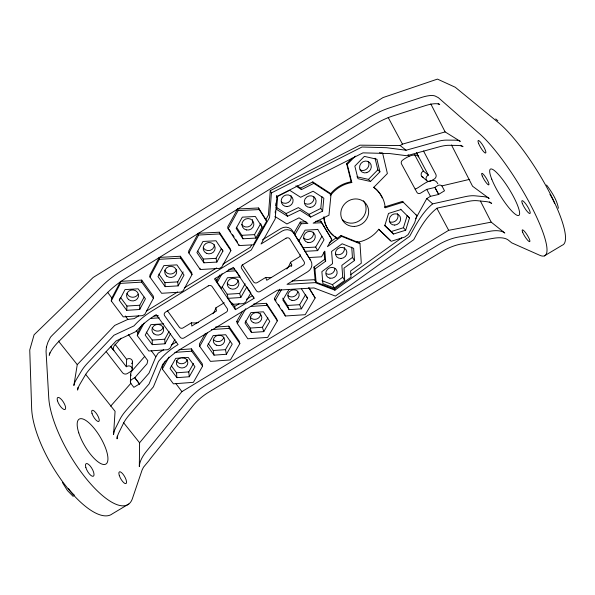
<?xml version="1.0" encoding="UTF-8"?>
<svg xmlns="http://www.w3.org/2000/svg" width="595" height="595" viewBox="0 0 595 595"><rect width="100%" height="100%" fill="white"/><g stroke="black" fill="none" stroke-linecap="round" stroke-linejoin="round"><path stroke-width="0.89" d="M491.202 222.136L448.69 230.31L181.906 391.629L139.594 442.769L139.327 466.547A30.531 13.231 -39 0 1 146.63 451.077L188.437 399.736A28.657 12.131 -36.8 0 1 204.531 385.991L437.868 245.081A29.505 12.599 -28 0 1 457.8 237.174L489.603 231.314A30.62 13.283 -26.9 0 1 504.813 233.017L491.202 222.136L480.463 201.117M153.421 298.311L141.692 282.127L141.714 280.119L120.599 281.361L111.882 298.013L111.272 300.906L123.239 316.882L142.584 315.64L144.853 314.249L153.421 298.311L153.376 296.236L141.714 280.119M163.677 349.756L158.21 353.088L155.853 356.799L148.966 373.221L139.528 383.991L134.738 377.654L131.889 379.387A3.436 3.034 -2.8 0 0 130.967 383.611L133.853 387.338L139.535 383.887M119.461 298.735L119.342 300.408L126.72 310.322L139.706 309.504L139.773 305.242L144.124 297.098M174.952 339.284L169.947 348.335L167.716 349.696L148.824 351.005L137.319 335.654L137.772 332.627L141.982 324.811M139.528 383.991L134.738 377.654M132.209 368.729L132.432 361.373M130.387 382.131L130.64 374.136L131.22 371.801L144.763 356.323M106.155 351.578L122.563 372.76A3.458 3.064 -1.6 0 0 127.367 373.534L130.699 371.503A3.458 3.072 -1.8 0 0 131.621 367.234A3.458 3.072 -1.8 0 0 126.809 366.446L126.333 366.743L126.661 359.395L114.969 344.133M126.72 310.322L126.936 306.046L120.688 297.634M117.222 436.113L117.066 438.835A31.044 12.361 -38.4 0 1 118.963 432.498L123.291 423.655A30.576 12.064 -38.1 0 1 129.167 415.057L153.384 386.876L162.71 364.348L164.027 362.838A28.969 10.933 -36.2 0 1 180.463 349.198L277.419 290.174L313.952 287.928L335.394 296.079L413.733 239.696C419.884 228.101 426.533 216.253 437.139 208.109L467.863 201.482A30.94 12.302 -27.7 0 1 477.428 200.716L486.189 201.616A31.423 12.636 -27.4 0 1 491.693 203.46L489.484 201.817M111.272 300.906L120.45 283.376L120.599 281.361M138.769 315.819L134.18 318.645L127.873 319.396L114.761 325.398L77.261 364.631L73.877 385.493A32.07 10.584 -37.3 0 1 76.316 379.55L81.351 371.124A31.572 10.323 -37.1 0 1 87.859 362.809L113.972 335.223L133.964 325.889L135.355 324.394A29.646 9.706 -35.7 0 1 152.365 310.724L251.261 250.004L269.565 217.45L271.394 192.936L361.983 147.01L386.557 147.701L406.11 150.23L436.879 141.625A31.959 10.532 -28.7 0 1 446.376 140.115L454.974 140.167A32.48 10.822 -28.5 0 1 460.299 141.35L445.12 131.912L402.473 144.139L400.16 145.559L360.005 145.173L270.249 190.69L268.449 215.011L265.883 219.577L266.605 221.228L253.351 244.805L239.153 245.579L228.123 228.77L227.625 227.067L237.561 209.001L258.542 207.975L265.883 219.577M110.618 346.439L113.853 350.641L113.251 348.663L113.868 346.268L121.12 338.161M275.225 212.861L275.359 211.054M275.775 205.632L275.983 202.917M276.4 197.495L276.541 195.688L276.935 196.454L275.21 218.893L261.041 244.002L282.186 231.016A8.62 8.129 -26.7 0 1 293.87 233.418L310.806 260.64A8.494 7.884 -26.7 0 1 307.734 271.722L287.006 284.343L315.194 282.632L334.925 290.174L409.665 236.297C416.017 224.694 422.167 212.363 432.647 203.862L465.357 196.64A31.022 12.168 -27.8 0 1 474.914 195.807L483.661 196.647A31.513 12.495 -27.5 0 1 489.149 198.44L472.564 186.235L451.479 144.979M322.594 211.091L323.836 198.187L313.082 191.226L300.601 197.287L289.683 190.288L277.642 196.387L276.638 209.418L287.556 216.275L299.947 210.266L310.709 217.093L322.594 211.091L320.802 208.414L321.94 196.543M297.031 185.833L300.572 188.109L312.784 181.921L329.905 193.07L331.013 194.558L328.968 215.174L313.163 223.147L321.724 222.709L331.757 239.346L327.458 246.657L341.612 236.356L359.997 243.749L361.299 263.213L350.596 270.941L351.043 277.166L334.375 289.177L316.116 282.194L315.127 280.252L313.959 267.096L324.625 259.353L324.015 252.072M77.997 387.367L77.588 390.075A31.981 10.74 -37.4 0 1 79.975 384.095L84.944 375.631A31.49 10.479 -37.2 0 1 91.399 367.286L116.151 340.928L136.069 331.482L138.605 328.752A29.564 9.847 -35.8 0 1 155.548 315.082L156.24 314.658L178.084 344.594L177.407 345.003A29.043 10.799 -36.2 0 0 160.903 358.651L158.478 361.418L149.055 383.998L125.82 410.825A30.657 11.93 -38 0 0 119.9 419.401L115.512 428.214A31.126 12.22 -38.3 0 0 113.571 434.521L115.073 411.294L85.516 374.225M49.846 352.694L49.236 355.297A32.673 9.513 -36.8 0 1 59.031 341.24L108 292.167A30.568 8.657 -35.4 0 1 125.716 278.319L372.559 125.612A31.52 9.022 -29.8 0 1 393.102 115.869L425.023 105.731A32.777 9.557 -29.1 0 1 439.735 104.504L438.143 103.649M384.668 225.208L391.25 231.552L403.432 227.729L407.181 215.628L409.486 218.001L405.686 230.198L393.399 234.051L384.779 225.743L388.498 213.456L400.911 209.574M416.091 214.899L416.887 215.688L414.663 222.761L408.125 234.608L404.749 237.041L391.175 241.31L378.718 229.373A31.58 29.341 -39.5 0 1 357.677 242.202L341.032 235.501L337.067 238.387L336.51 237.531A31.483 29.274 -39.5 0 1 334.479 236.155M119.342 300.408L125.039 289.594L138.144 288.813L145.433 298.802L139.706 309.504M159.304 257.419L149.91 275.061L149.933 277.039L161.602 293.283L180.895 292.108L183.186 290.71L191.999 274.585L191.724 272.636L180.374 256.252L159.304 257.419L159.386 259.301L149.933 277.039M137.319 335.654L144.087 323.107M198.291 233.3L188.622 251.157L188.883 252.994L200.232 269.52L219.496 268.412L221.801 266.991L230.86 250.681L230.354 248.866L219.317 232.206L198.291 233.3L198.611 235.04L188.883 252.994M178.136 285.875L184.026 275.046L176.931 264.879L163.848 265.623L157.987 276.571L165.179 286.649L178.136 285.875L177.749 281.881L183.156 271.93M163.677 323.821L150.877 324.654L145.195 335.126L152.29 344.654L164.979 343.791L164.748 339.217L169.084 331.326M228.123 228.77L238.126 210.6L237.561 209.001M164.979 343.791L170.683 333.423M216.848 262.075L222.909 251.12L216.007 240.774L202.954 241.473L196.923 252.548L203.921 262.804L216.848 262.075L216.007 258.342L221.563 248.279M415.66 218.729L426.771 198.574L430.46 196.328L438.671 194.453L434.945 187.44L426.734 189.381L420.583 193.13A2.886 2.618 -46.2 0 1 416.887 192.297L401.536 164.004A2.938 2.692 -49.7 0 1 402.718 160.085C406.259 157.236 415.541 152.357 418.56 156.641M165.321 361.113L162.666 365.903L162.353 369.064L173.42 383.827L193.39 382.34L202.583 366.156L202.255 363.768L191.478 348.878L179.058 349.741M162.353 369.064L169.01 357.06M226.546 271.38L236.059 270.822L240.172 276.995L227.424 277.746L221.422 288.471L217.249 282.35L216.825 280.371L219.882 274.883M217.249 282.35L222.084 273.678M255.843 238.097L254.534 234.638L260.684 223.668L262.068 227.015L255.843 238.097L242.939 238.788L236.141 228.354L242.343 217.145L255.367 216.491L262.068 227.015M251.514 245.162L250.317 247.297L222.909 264.135M205.275 333.594L199.385 344.066L199.697 346.357L210.474 361.373L230.399 359.945L239.837 343.583L239.302 341.314L228.807 326.172L215.539 327.049M199.697 346.357L207.447 332.605M189.269 376.754L194.959 366.706L188.221 357.469L175.711 358.354L170.058 368.506L176.879 377.669L189.269 376.754L188.779 371.905L193.531 363.478M222.069 286.731L227.186 294.242L228.145 298.326L240.774 297.537L239.673 293.469L245.162 283.778M240.774 297.537L246.799 286.931L250.845 292.985L245.557 302.26L243.296 303.636L232.243 304.335L228.145 298.326M253.425 304.127L266.411 303.309L276.608 318.704L277.359 320.846L267.676 337.402L247.795 338.763L237.308 323.494L236.78 321.322L242.522 311.267M237.308 323.494L245.757 308.723M226.397 354.27L232.229 344.111L225.676 334.717L213.196 335.558L207.38 345.829L214.029 355.148L226.397 354.27L225.475 349.652L230.354 341.143M317.782 229.492L305.094 230.153L298.764 241.131L293.937 233.091L300.237 222.113L306.105 221.816M294.822 234.802L301.167 223.765L307.905 223.415L299.054 217.837L286.924 223.965L274.942 216.476M308.879 287.563L315.149 297.954L305.205 314.696L285.369 315.997L275.18 300.475L274.429 298.422L279.784 289.192M275.18 300.475L281.465 289.646M263.778 331.631L269.773 321.352L263.399 311.802L250.941 312.606L244.976 322.988L251.44 332.464L263.778 331.631L262.432 327.257L267.899 317.856M288.962 289.482L282.833 299.992L289.111 309.623L301.427 308.827L307.57 298.43L306.462 296.012M298.407 239.993L303.234 247.758L315.662 247.074L321.932 236.327M303.234 247.758L305.101 251.321L317.671 250.621L324.022 239.763L317.656 229.283M301.427 308.827L299.649 304.7L305.718 294.406M110.663 406.147L130.974 383.195M134.73 377.758L147.025 363.805L147.791 360.644L128.297 334.368M330.27 195.733A31.58 29.341 -39.5 0 1 351.809 182.516L351.191 181.81L346.64 163.744L352.203 158.017M351.809 182.516L347.249 164.406L355.312 156.106M356.941 176.789L368.454 179.378L377.832 169.813L375.073 158.24M370.462 181.475L379.93 171.836L376.94 159.267L364.356 156.366L354.843 166.131L357.959 178.671L370.462 181.475L368.454 179.378M329.28 242.79L336.51 237.531M316.116 282.194L314.948 268.977L325.673 261.19L324.833 251.127L321.486 256.824L308.961 257.538L305.101 251.321M351.712 247.096L352.441 257.434L341.85 265.355L342.75 277.225L344.691 280.483L334.286 287.995L322.892 283.629L321.865 271.655L332.56 263.644L331.579 251.462L342.162 243.772L353.646 248.353L354.494 260.521L343.992 268.114L344.691 280.483M321.962 280.647L332.441 284.663L342.75 277.225M350.611 274.712L401.744 237.829M146.415 311.125L177.57 291.981M184.532 287.712L216.699 267.943M262.336 239.911L280.966 228.473A8.546 8.062 -26.8 0 1 292.554 230.86L293.937 233.091M423.506 150.974L435.815 174.313A3.518 3.183 -48.5 0 1 434.343 178.976L430.877 181.088A3.518 3.183 -48.1 0 1 426.392 180.062A3.518 3.183 -48.1 0 1 427.85 175.406L428.348 175.101L423.357 171.055L422.874 171.36A3.458 3.139 -48.5 0 0 423.357 177.399M126.661 359.395L127.129 359.112A3.399 3.027 -1.5 0 1 130.907 359.068A3.399 3.027 -1.5 0 1 132.38 362.162M198.418 322.587A22.127 20.409 -7.6 0 1 191.419 322.795L183.104 327.875A2.752 2.506 -6.3 0 1 179.311 327.205L167.403 310.709M212.854 313.773A22.127 20.409 -7.6 0 0 215.873 307.86L224.241 302.758M270.941 277.508A22.171 20.81 -21.8 0 1 265.712 277.434L257.285 282.58A2.752 2.558 -18 0 1 253.537 281.859L242.254 264.812M286.783 269.029A22.171 20.81 -21.8 0 0 290.516 262.291L298.995 257.107A2.759 2.581 -26.8 0 0 300.349 254.772M290.516 262.291L291.773 265.035L266.753 280.297L265.712 277.434M171.256 345.13L176.343 342.028M253.559 296.779L254.028 298.318L235.419 309.653L234.631 306.492L239.049 303.807M246.449 299.292L252.347 295.693M438.597 194.387L444.502 190.794L442.286 186.585A3.496 3.146 -47.1 0 0 437.831 185.573L434.871 187.38L438.671 194.453M128.803 503.995L112.284 513.857A71.965 26.165 59.3 0 1 64.565 484.337A71.965 26.165 59.3 0 1 31.647 408.304L29.75 349.994L34.086 334.792L93.147 277.486L383.046 97.565L437.451 79.105L455.272 87.257L498.521 122.696A75.044 16.95 58.3 0 1 549.371 192.148A75.044 16.95 58.3 0 1 562.253 245.207L544.351 255.895M276.935 196.454L362.98 152.856L389.747 153.562L406.787 155.734L439.534 146.764A31.87 10.688 -28.6 0 1 449.046 145.314L457.659 145.44A32.39 10.985 -28.4 0 1 462.999 146.69L460.746 145.262M295.827 185.915L301.509 189.582L313.803 183.357L331.013 194.558M276.073 207.216L286.113 213.538L298.385 207.588L309.043 214.356L310.709 217.093M309.043 214.356L320.802 208.414M402.436 201.385L384.511 206.986L385.218 207.759L403.194 202.136L402.436 201.385L416.887 215.688M441.966 185.885L469.678 179.34M171.33 365.806L176.522 372.797L188.779 371.905M174.796 352.381L191.739 351.199L202.583 366.156M208.191 343.404L213.248 350.507L225.475 349.652M211.493 329.556L229.291 328.366L239.837 343.583M245.311 320.846L250.227 328.076L262.432 327.257M146.273 332.077L152.208 340.065L164.748 339.217M150.647 318.414L159.326 317.856M250.235 306.455L267.11 305.376L277.359 320.846M282.692 298.132L287.474 305.473L299.649 304.7M154.068 316.012L158.382 315.737M227.186 294.242L239.673 293.469M126.936 306.046L139.773 305.242M292.078 281.011L313.721 279.709L315.127 280.252M228.644 269.312L234.661 268.962M120.45 283.376L141.692 282.127M158.85 274.079L164.941 282.64L177.749 281.881M197.793 251.083L203.222 259.063L216.007 258.342M159.386 259.301L180.583 258.118L191.999 274.585M236.498 227.193L241.786 235.308L254.534 234.638M315.573 221.325L320.675 221.065L321.724 222.709M198.611 235.04L219.763 233.932L230.86 250.681M238.126 210.6L259.227 209.566L266.605 221.228M379.446 152.655L382.674 153.406L387.382 173.532L373.734 187.403A31.58 29.341 -39.5 0 1 385.218 207.759M400.16 145.559L406.11 150.23M421.937 176.603L426.883 180.739M495.702 118.948L497.874 120.8M73.259 496.49L67.436 490.578L62.393 482.441M381.96 152.781L382.674 153.406M426.771 198.574L432.647 203.862M378.688 229.172L390.461 240.447M377.832 169.813L379.93 171.836M400.636 209.195L409.486 218.001M346.64 163.744L347.249 164.406M403.432 227.729L405.686 230.198M391.25 231.552L393.399 234.051M58.459 341.069L77.261 364.631M123.522 422.621L139.594 442.769M110.633 346.342L126.333 366.743M107.569 292.242L111.882 298.013M125.329 315.997L127.873 319.396M136.196 330.522L137.772 332.627M151.256 350.656L155.853 356.799M175.823 383.492L181.906 391.629M546.574 185.008C551.729 191.992 556.808 199.585 558.43 208.257M358.74 242.016L359.997 243.749M357.06 241.339L357.677 242.202M312.784 181.921L313.803 183.357M236.78 321.322L237.821 322.847M235.419 309.653L214.46 278.951L233.366 267.356L254.028 298.318M215.338 278.185L216.825 280.371M232.704 303.666L234.631 306.492M341.032 235.501L341.612 236.356M352.441 257.434L354.494 260.521M229.12 229.35L230.622 231.633M232.615 234.675L234.11 236.951M235.605 239.235L237.598 242.277M274.429 298.422L275.954 300.743M278.49 304.61L279.501 306.15M282.037 310.017L284.06 313.104M300.572 188.109L301.509 189.582M301.382 288.716L307.57 298.43M331.757 239.346L320.675 221.065M308.857 288.017L315.149 297.954M324.625 259.353L325.673 261.19M315.662 247.074L317.671 250.621M300.237 222.113L301.167 223.765M332.441 284.663L334.286 287.995M334.375 289.177L334.925 290.174M388.208 117.542L402.473 144.139M408.103 154.641L408.973 156.254M426.734 189.381L430.46 196.328M436.871 208.272L448.69 230.31M414.663 154.745L423.357 171.055M416.641 152.989L418.731 156.924M416.567 152.937L428.348 175.101M437.816 183.751C433.279 174.35 420.509 187.127 415.808 188.831A2.834 2.581 -46.6 0 1 415.139 189.128M286.113 213.538L287.556 216.275M313.959 267.096L314.948 268.977M298.043 239.748L298.764 241.131M430.78 103.857L445.12 131.912M270.249 190.69L271.394 192.936M131.041 375.78L130.64 374.136M258.542 207.975L259.227 209.566M287.474 305.473L289.111 309.623M284.566 313.877L285.369 315.997M266.411 303.309L267.11 305.376M241.786 235.308L242.939 238.788M238.781 244.389L239.153 245.579M250.227 328.076L251.44 332.464M219.317 232.206L219.763 233.932M222.537 249.669L222.909 251.12M231.909 302.944L232.243 304.335M228.807 326.172L229.291 328.366M215.873 307.86L216.483 310.984L191.813 326.038L191.419 322.795M203.222 259.063L203.921 262.804M200.017 268.241L200.232 269.52M213.248 350.507L214.029 355.148M191.478 348.878L191.739 351.199M180.374 256.252L180.583 258.118M176.522 372.797L176.879 377.669M164.941 282.64L165.179 286.649M152.208 340.065L152.29 344.654M549.914 194.29A20.922 4.983 57.9 0 1 554.674 203.483M74.382 495.152A20.022 7.653 60 0 1 68.358 488.421M363.433 200.798A14.183 13.202 -39.7 0 1 361.158 219.332A14.183 13.202 -39.7 0 1 342.385 219.711M291.773 265.035A22.365 20.959 -21.8 0 1 291.156 266.634M337.067 238.387A31.58 29.341 -39.5 0 1 324 216.602M397.356 213.583A5.868 5.362 -41.6 0 1 396.196 220.366A5.868 5.362 -41.6 0 1 389.361 221.608M368.216 161.483A6.054 5.652 -48.2 0 1 367.108 168.601A6.054 5.652 -48.2 0 1 360.057 169.843M373.742 187.187A31.483 29.274 -39.5 0 1 382.176 197.83M333.193 235.137A31.483 29.274 -39.5 0 1 323.635 217.465M330.27 194.253A31.483 29.274 -39.5 0 1 351.191 181.81M309.355 257.88A8.419 7.832 -26.8 0 1 310.181 259.755M334.896 268.62A5.742 5.288 -29.7 0 1 326.402 273.782M344.274 247.542A5.794 5.355 -32.9 0 1 342.162 253.403A5.794 5.355 -32.9 0 1 335.885 254.154M313.818 196.685A5.957 5.66 -36.6 0 1 305.235 203.564M291.081 195.8A5.972 5.719 -32.8 0 1 281.264 201.854M297.641 291.252A5.712 5.258 -23 0 1 294.183 296.37A5.712 5.258 -23 0 1 288.032 295.611M252.481 219.607A5.943 5.682 -19.5 0 1 241.763 224.486M214.416 244.686A5.935 5.63 -8.8 0 1 203.49 248.1M260.647 313.729A5.697 5.221 -16.7 0 1 256.564 319.061A5.697 5.221 -16.7 0 1 250.153 317.038M223.757 337.402A5.697 5.169 -11.4 0 1 219.176 341.508A5.697 5.169 -11.4 0 1 213.434 339.358M181.81 357.669A5.757 5.154 -7.3 0 1 187.425 364.623A5.757 5.154 -7.3 0 1 177.89 366.438A5.757 5.154 -7.3 0 1 180.33 357.952M187.291 359.551A5.697 5.11 -7.2 0 1 182.025 363.716A5.697 5.11 -7.2 0 1 176.321 360.332M138.047 294.198A5.965 5.481 2.1 0 1 132.335 297.232A5.965 5.481 2.1 0 1 127.055 293.536M176.276 269.58A5.95 5.556 -2 0 1 170.787 274.012A5.95 5.556 -2 0 1 164.808 270.242M313.327 232.214A5.853 5.496 -30.8 0 1 303.688 238.119M132.105 362.913A3.399 3.027 -1.5 0 1 131.614 363.575M237.978 279.881A5.816 5.422 -13.8 0 1 233.857 285.369A5.816 5.422 -13.8 0 1 227.275 283.235M163.387 326.841A5.824 5.296 -3.2 0 1 158.039 331.11A5.824 5.296 -3.2 0 1 152.164 327.577M46.403 347.041L46.046 351.355L48.753 397.839A72.077 24.648 59.3 0 0 87.413 480.098A72.077 24.648 59.3 0 0 132.425 498.543L142.108 469.976L143.477 467.239L149.167 460.404A30.412 13.425 -39.1 0 1 151.532 457.22L192.951 405.783A28.553 12.309 -36.8 0 1 208.957 392.046L441.535 251.782A29.393 12.785 -27.9 0 1 461.423 243.972L493.218 238.335A30.501 13.477 -26.8 0 1 508.45 240.194L511.737 242.857L539.695 255.255A74.918 15.165 58.4 0 0 533.894 211.381A74.918 15.165 58.4 0 0 479.912 134.076L438.374 97.684L435.533 96.219A32.918 9.297 -29.3 0 0 420.866 97.647L388.944 108.074A31.647 8.776 -29.9 0 0 368.372 117.944L120.666 271.417A30.687 8.419 -35.3 0 0 102.838 285.265L53.394 334.167A32.814 9.252 -36.7 0 0 50.508 337.172L47.92 342.237L46.403 347.041M208.257 285.912L165.477 312.144A2.863 2.618 -3.9 0 0 164.659 315.781L180.203 337.209A2.819 2.558 -6.7 0 0 184.1 337.886L226.316 312.144A2.819 2.596 -12.3 0 0 227.216 308.537L212.192 286.656A2.856 2.655 -9.8 0 0 208.257 285.912M286.031 238.231L242.626 264.842A2.856 2.678 -16.3 0 0 241.689 268.576L256.393 290.739A2.819 2.618 -18.1 0 0 260.238 291.468L303.071 265.355A2.834 2.633 -26.6 0 0 304.09 261.651L289.921 239.019A2.871 2.7 -26.6 0 0 286.031 238.231M482.277 176.075A6.746 1.287 58.7 0 0 488.621 184.926A6.746 1.287 58.7 0 0 485.059 176.395A6.746 1.287 58.7 0 0 482.277 176.075M92.009 413.465A6.5 2.105 58.8 0 0 98.606 421.55A6.5 2.105 58.8 0 0 95.773 412.685A6.5 2.105 58.8 0 0 92.009 413.465M491.768 179.177A27.162 5.481 58.4 0 0 517.71 215.502A27.162 5.481 58.4 0 0 504.493 182.085A27.162 5.481 58.4 0 0 491.768 179.177M522.648 232.243A6.984 1.369 57.8 0 0 529.401 241.667A6.984 1.369 57.8 0 0 526.062 233.344A6.984 1.369 57.8 0 0 522.648 232.243M522.328 203.468A7.564 1.614 58 0 0 529.654 213.538A7.564 1.614 58 0 0 526.039 204.241A7.564 1.614 58 0 0 522.328 203.468M478.67 143.663A7.304 1.51 59.1 0 0 485.52 153.079A7.304 1.51 59.1 0 0 481.63 143.559A7.304 1.51 59.1 0 0 478.67 143.663M78.771 432.877A26.135 8.91 59.3 0 0 105.375 464.308A26.135 8.91 59.3 0 0 93.541 427.582A26.135 8.91 59.3 0 0 78.771 432.877M119.32 475.569A6.723 2.224 60.4 0 0 125.976 483.579A6.723 2.224 60.4 0 0 122.838 473.962A6.723 2.224 60.4 0 0 119.32 475.569M85.866 467.573A7.259 2.611 59.9 0 0 93.251 476.275A7.259 2.611 59.9 0 0 90.135 465.937A7.259 2.611 59.9 0 0 85.866 467.573M57.47 400.792A7.021 2.447 58.1 0 0 64.773 409.576A7.021 2.447 58.1 0 0 61.984 400.115A7.021 2.447 58.1 0 0 57.47 400.792M354.352 226.427A14.354 13.335 -39.5 0 0 366.996 205.282A14.354 13.335 -39.5 0 0 342.839 206.353A14.354 13.335 -39.5 0 0 354.352 226.427M394.708 225.089A5.928 5.415 -41.4 0 0 399.996 216.387A5.928 5.415 -41.4 0 0 390.112 216.878A5.928 5.415 -41.4 0 0 394.708 225.089M366.795 172.647A6.114 5.712 -47.8 0 0 369.718 162.613A6.114 5.712 -47.8 0 0 359.782 165.678A6.114 5.712 -47.8 0 0 366.795 172.647M329.935 278.192A5.816 5.34 -29.6 0 0 337.008 271.119A5.816 5.34 -29.6 0 0 327.51 269.223A5.816 5.34 -29.6 0 0 329.935 278.192M341.032 258.483A5.861 5.407 -32.8 0 0 346.149 249.907A5.861 5.407 -32.8 0 0 336.22 250.443A5.861 5.407 -32.8 0 0 341.032 258.483M310.166 207.424A6.032 5.719 -36.3 0 0 315.335 198.447A6.032 5.719 -36.3 0 0 305.079 198.916A6.032 5.719 -36.3 0 0 310.166 207.424M287.184 206.569A6.047 5.779 -32.5 0 0 292.309 197.555A6.047 5.779 -32.5 0 0 281.963 198.023A6.047 5.779 -32.5 0 0 287.184 206.569M292.041 300.423A5.771 5.303 -23 0 0 299.01 293.432A5.771 5.303 -23 0 0 289.46 291.602A5.771 5.303 -23 0 0 292.041 300.423M246.471 229.953A6.002 5.734 -19.5 0 0 253.626 222.537A6.002 5.734 -19.5 0 0 243.571 220.447A6.002 5.734 -19.5 0 0 246.471 229.953M206.368 253.262A6.002 5.682 -9 0 0 215.152 247.877A6.002 5.682 -9 0 0 205.974 243.429A6.002 5.682 -9 0 0 206.368 253.262M253.344 322.631A5.757 5.266 -16.8 0 0 261.83 317.507A5.757 5.266 -16.8 0 0 253.158 313.461A5.757 5.266 -16.8 0 0 253.344 322.631M216.283 345.13A5.757 5.214 -11.5 0 0 224.709 340.043A5.757 5.214 -11.5 0 0 215.94 336.086A5.757 5.214 -11.5 0 0 216.283 345.13M128.602 299.583A6.032 5.534 1.8 0 0 138.471 296.511A6.032 5.534 1.8 0 0 130.595 290.189A6.032 5.534 1.8 0 0 128.602 299.583M166.712 276.087A6.01 5.608 -2.3 0 0 176.603 273.023A6.01 5.608 -2.3 0 0 168.854 266.567A6.01 5.608 -2.3 0 0 166.712 276.087M307.935 242.5A5.92 5.548 -30.6 0 0 315.097 235.233A5.92 5.548 -30.6 0 0 305.369 233.203A5.92 5.548 -30.6 0 0 307.935 242.5M230.317 288.627A5.876 5.467 -13.9 0 0 238.945 283.369A5.876 5.467 -13.9 0 0 230.034 279.129A5.876 5.467 -13.9 0 0 230.317 288.627M153.904 333.817A5.883 5.34 -3.4 0 0 163.573 330.79A5.883 5.34 -3.4 0 0 155.95 324.729A5.883 5.34 -3.4 0 0 153.904 333.817"/></g></svg>
